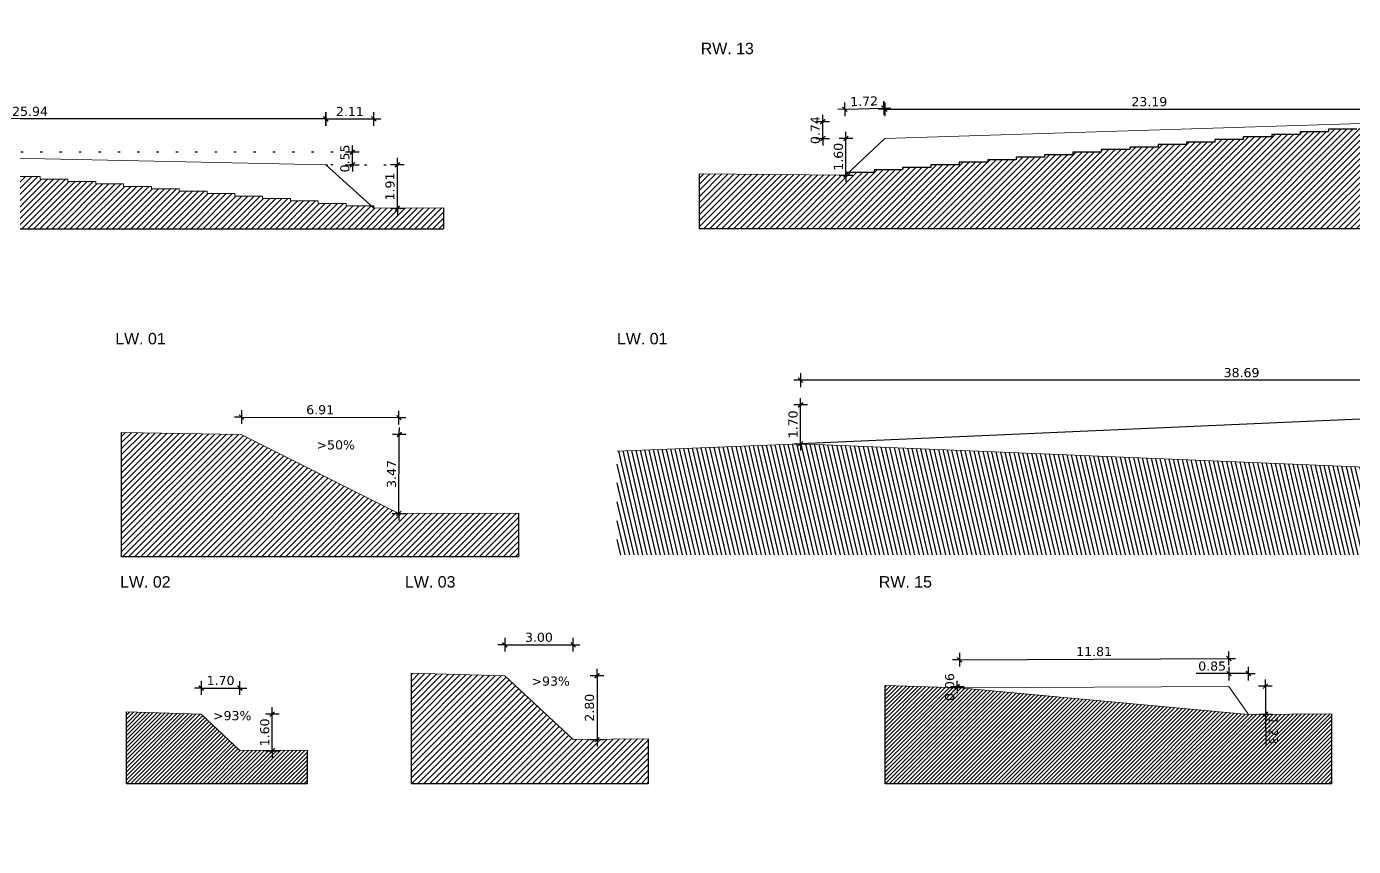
# Model space of a CAD drawing. Header units: metres. Extents: x -686 to 1359326, y 0 to 5497342.
# Drawn here: x 680975.1 to 681033.4, y 2748588.6 to 2748624.6 of the extents above; entities that cross this region are included whole.
import ezdxf
from ezdxf import colors
from ezdxf.entities.mleader import LeaderData, LeaderLine
from ezdxf.math import Vec2, Vec3

# ---------------------------------------------------------------- set-up
doc = ezdxf.new("R2010")
doc.units = ezdxf.units.M
doc.header["$LTSCALE"] = 5
doc.linetypes.add('XREF_MON_BUILDINGS$0$ACAD_ISO07W100', pattern=[3, 0, -3])
for name, color, linetype in [('00_XREF_MON_HSC_PAVEMENT', 7, 'Continuous'), ('00_XREF_MON_SHRUBS', 7, 'Continuous'), ('XREF_MON_BUILDINGS$0$01-TX-Length Dimensions', 251, 'Continuous'), ('XREF_MON_BUILDINGS$0$02-L-Profiles', 8, 'Continuous'), ('XREF_MON_BUILDINGS$0$A_TEXT_EDIT', 7, 'Continuous'), ('XREF_MON_BUILDINGS$0$COTAUX', 7, 'Continuous')]:
    doc.layers.add(name, color=color, linetype=linetype)
doc.layers.add('XREF_MON_BUILDINGS$0$00_AUX', color=3, linetype='Continuous', plot=False)
doc.layers.add('XREF_MON_BUILDINGS$0$02-L-Structures', color=4, linetype='Continuous', lineweight=15)
doc.layers.add('XREF_MON_SFT_SHRUBS$0$00-Signage', color=7, linetype='Continuous', lineweight=0)
doc.styles.add('XREF_MON_BUILDINGS$0$Arial_4', font='arial.ttf', dxfattribs={"height": 1.8})
doc.styles.add('XREF_MON_BUILDINGS$0$E200', font='verdana.ttf', dxfattribs={"height": 0.4})
doc.styles.add('XREF_MON_SFT_SHRUBS$0$TER-200', font='ARIALN.TTF', dxfattribs={"height": 1})
doc.dimstyles.new('XREF_MON_BUILDINGS$0$E200', dxfattribs={"dimscale": 0.03, "dimtxt": 12, "dimasz": 1, "dimexe": 0.1, "dimexo": 1, "dimgap": 4, "dimtad": 1, "dimzin": 0, "dimdsep": 46, "dimtxsty": 'XREF_MON_BUILDINGS$0$E200', "dimblk1": 'XREF_MON_BUILDINGS$0$LINCOT200', "dimblk2": 'XREF_MON_BUILDINGS$0$LINCOT200', "dimsah": 1, "dimcen": 0.1, "dimdle": 0.1, "dimse1": 1, "dimse2": 1, "dimclrt": 256, "dimadec": 0, "dimazin": 0, "dimtfac": 0.015385, "dimtofl": 0, "dimtmove": 0, "dimatfit": 3, "dimldrblk": 'XREF_MON_BUILDINGS$0$LINCOT200', "dimfxl": 1, "dimtolj": 1, "dimtzin": 0, "dimarcsym": 0})

# ---------------------------------------------------------------- blocks, each defined once
blk = doc.blocks.new('XREF_MON_BUILDINGS$0$LINCOT200')
for p, q in [((0, -10), (0, 10)), ((0, 0), (10, 0))]:
    blk.add_line(p, q)
at = {"const_width": 1.88}
blk.add_lwpolyline([(3.5, -3.5), (-3.5, 3.5)], dxfattribs=at)
at = {"layer": 'XREF_MON_BUILDINGS$0$COTAUX'}
blk.add_line((0, 0), (-1.2, 0), dxfattribs=at)
blk = doc.blocks.new('*D348')
at = {"layer": 'DEFPOINTS', "color": 0, "transparency": 16777216}
for p in [(680990.383, 2748618.528), (680991.418, 2748618.528), (680990.383, 2748616.618)]:
    blk.add_point(p, dxfattribs=at)
at = {"layer": 'XREF_MON_BUILDINGS$0$01-TX-Length Dimensions', "color": 0, "lineweight": -2, "transparency": 16777216}
blk.add_line((680991.418, 2748616.648), (680991.418, 2748618.498), dxfattribs=at)
at = {"layer": 'XREF_MON_BUILDINGS$0$01-TX-Length Dimensions', "color": 0, "lineweight": -2, "transparency": 16777216, "xscale": 0.03, "yscale": 0.03, "zscale": 0.03}
for p, rotation in [((680991.418, 2748618.528), 89.99999998260171), ((680991.418, 2748616.618), 269.9999999826017)]:
    blk.add_blockref('XREF_MON_BUILDINGS$0$LINCOT200', p, dxfattribs=dict(at, rotation=rotation))
at = {"layer": 'XREF_MON_BUILDINGS$0$01-TX-Length Dimensions', "transparency": 16777216, "insert": (680991.091, 2748617.573), "char_height": 0.4, "attachment_point": 5, "rotation": 90, "style": 'XREF_MON_BUILDINGS$0$E200'}
blk.add_mtext('\\A1;1.91', dxfattribs=at)
blk = doc.blocks.new('*D349')
at = {"layer": 'DEFPOINTS', "color": 0, "transparency": 16777216}
for p in [(680990.383, 2748620.539), (680988.271, 2748620.025), (680990.383, 2748620.025)]:
    blk.add_point(p, dxfattribs=at)
at = {"layer": 'XREF_MON_BUILDINGS$0$01-TX-Length Dimensions', "color": 0, "lineweight": -2, "transparency": 16777216}
blk.add_line((680988.301, 2748620.539), (680990.354, 2748620.539), dxfattribs=at)
at = {"layer": 'XREF_MON_BUILDINGS$0$01-TX-Length Dimensions', "color": 0, "lineweight": -2, "transparency": 16777216, "xscale": 0.03, "yscale": 0.03, "zscale": 0.03}
for p, rotation in [((680988.271, 2748620.539), 179.9999999826017), ((680990.384, 2748620.539), 359.9999999826017)]:
    blk.add_blockref('XREF_MON_BUILDINGS$0$LINCOT200', p, dxfattribs=dict(at, rotation=rotation))
at = {"layer": 'XREF_MON_BUILDINGS$0$01-TX-Length Dimensions', "transparency": 16777216, "insert": (680989.328, 2748620.863), "char_height": 0.4, "attachment_point": 5, "rotation": 360, "style": 'XREF_MON_BUILDINGS$0$E200'}
blk.add_mtext('\\A1;2.11', dxfattribs=at)
blk = doc.blocks.new('*D350')
at = {"layer": 'DEFPOINTS', "color": 0, "transparency": 16777216}
for p in [(680962.329, 2748620.539), (680962.329, 2748620.025), (680988.271, 2748620.025)]:
    blk.add_point(p, dxfattribs=at)
at = {"layer": 'XREF_MON_BUILDINGS$0$01-TX-Length Dimensions', "color": 0, "lineweight": -2, "transparency": 16777216}
blk.add_line((680988.241, 2748620.538), (680962.36, 2748620.538), dxfattribs=at)
at = {"layer": 'XREF_MON_BUILDINGS$0$01-TX-Length Dimensions', "color": 0, "lineweight": -2, "transparency": 16777216, "xscale": 0.03, "yscale": 0.03, "zscale": 0.03}
for p, rotation in [((680962.33, 2748620.538), 179.9999999651174), ((680988.271, 2748620.538), 359.9999999651174)]:
    blk.add_blockref('XREF_MON_BUILDINGS$0$LINCOT200', p, dxfattribs=dict(at, rotation=rotation))
at = {"layer": 'XREF_MON_BUILDINGS$0$01-TX-Length Dimensions', "transparency": 16777216, "insert": (680975.301, 2748620.867), "char_height": 0.4, "attachment_point": 5, "rotation": 360, "style": 'XREF_MON_BUILDINGS$0$E200'}
blk.add_mtext('\\A1;25.94', dxfattribs=at)
blk = doc.blocks.new('*D351')
at = {"layer": 'DEFPOINTS', "color": 0, "transparency": 16777216}
for p in [(680988.581, 2748619.078), (680989.439, 2748619.078), (680988.581, 2748618.528)]:
    blk.add_point(p, dxfattribs=at)
at = {"layer": 'XREF_MON_BUILDINGS$0$01-TX-Length Dimensions', "color": 0, "lineweight": -2, "transparency": 16777216}
blk.add_line((680989.44, 2748618.558), (680989.44, 2748619.048), dxfattribs=at)
at = {"layer": 'XREF_MON_BUILDINGS$0$01-TX-Length Dimensions', "color": 0, "lineweight": -2, "transparency": 16777216, "xscale": 0.03, "yscale": 0.03, "zscale": 0.03}
for p, rotation in [((680989.44, 2748619.078), 89.99999998260171), ((680989.44, 2748618.528), 269.9999999826017)]:
    blk.add_blockref('XREF_MON_BUILDINGS$0$LINCOT200', p, dxfattribs=dict(at, rotation=rotation))
at = {"layer": 'XREF_MON_BUILDINGS$0$01-TX-Length Dimensions', "transparency": 16777216, "insert": (680989.112, 2748618.803), "char_height": 0.4, "attachment_point": 5, "rotation": 90, "style": 'XREF_MON_BUILDINGS$0$E200'}
blk.add_mtext('\\A1;0.55', dxfattribs=at)
blk = doc.blocks.new('*D352')
at = {"layer": 'DEFPOINTS', "color": 0, "transparency": 16777216}
for p in [(681035.993, 2748620.961), (681012.798, 2748619.678), (681035.993, 2748619.678)]:
    blk.add_point(p, dxfattribs=at)
at = {"layer": 'XREF_MON_BUILDINGS$0$01-TX-Length Dimensions', "color": 0, "lineweight": -2, "transparency": 16777216}
blk.add_line((681012.829, 2748620.961), (681035.964, 2748620.961), dxfattribs=at)
at = {"layer": 'XREF_MON_BUILDINGS$0$01-TX-Length Dimensions', "color": 0, "lineweight": -2, "transparency": 16777216, "xscale": 0.03, "yscale": 0.03, "zscale": 0.03}
for p, rotation in [((681012.799, 2748620.961), 179.9999999821152), ((681035.994, 2748620.961), 359.9999999821152)]:
    blk.add_blockref('XREF_MON_BUILDINGS$0$LINCOT200', p, dxfattribs=dict(at, rotation=rotation))
at = {"layer": 'XREF_MON_BUILDINGS$0$01-TX-Length Dimensions', "transparency": 16777216, "insert": (681024.397, 2748621.289), "char_height": 0.4, "attachment_point": 5, "rotation": 360, "style": 'XREF_MON_BUILDINGS$0$E200'}
blk.add_mtext('\\A1;23.19', dxfattribs=at)
blk = doc.blocks.new('*D353')
at = {"layer": 'DEFPOINTS', "color": 0, "transparency": 16777216}
for p in [(681012.756, 2748621.015), (681011.08, 2748619.624), (681012.798, 2748619.678)]:
    blk.add_point(p, dxfattribs=at)
at = {"layer": 'XREF_MON_BUILDINGS$0$01-TX-Length Dimensions', "color": 0, "lineweight": -2, "transparency": 16777216}
blk.add_line((681011.068, 2748620.961), (681012.727, 2748621.014), dxfattribs=at)
at = {"layer": 'XREF_MON_BUILDINGS$0$01-TX-Length Dimensions', "color": 0, "lineweight": -2, "transparency": 16777216, "xscale": 0.03, "yscale": 0.03, "zscale": 0.03}
for p, rotation in [((681011.038, 2748620.96), 181.8183999049027), ((681012.757, 2748621.015), 1.818399904902774)]:
    blk.add_blockref('XREF_MON_BUILDINGS$0$LINCOT200', p, dxfattribs=dict(at, rotation=rotation))
at = {"layer": 'XREF_MON_BUILDINGS$0$01-TX-Length Dimensions', "transparency": 16777216, "insert": (681011.887, 2748621.312), "char_height": 0.4, "attachment_point": 5, "rotation": 1.8184, "style": 'XREF_MON_BUILDINGS$0$E200'}
blk.add_mtext('\\A1;1.72', dxfattribs=at)
blk = doc.blocks.new('*D354')
at = {"layer": 'DEFPOINTS', "color": 0, "transparency": 16777216}
for p in [(681010.074, 2748620.415), (681012.347, 2748620.415), (681012.347, 2748619.678)]:
    blk.add_point(p, dxfattribs=at)
at = {"layer": 'XREF_MON_BUILDINGS$0$01-TX-Length Dimensions', "color": 0, "lineweight": -2, "transparency": 16777216}
blk.add_line((681010.075, 2748619.708), (681010.075, 2748620.384), dxfattribs=at)
at = {"layer": 'XREF_MON_BUILDINGS$0$01-TX-Length Dimensions', "color": 0, "lineweight": -2, "transparency": 16777216, "xscale": 0.03, "yscale": 0.03, "zscale": 0.03}
for p, rotation in [((681010.075, 2748620.414), 89.9999999821152), ((681010.075, 2748619.678), 269.9999999821152)]:
    blk.add_blockref('XREF_MON_BUILDINGS$0$LINCOT200', p, dxfattribs=dict(at, rotation=rotation))
at = {"layer": 'XREF_MON_BUILDINGS$0$01-TX-Length Dimensions', "transparency": 16777216, "insert": (681009.747, 2748620.046), "char_height": 0.4, "attachment_point": 5, "rotation": 90, "style": 'XREF_MON_BUILDINGS$0$E200'}
blk.add_mtext('\\A1;0.74', dxfattribs=at)
blk = doc.blocks.new('*D355')
at = {"layer": 'DEFPOINTS', "color": 0, "transparency": 16777216}
for p in [(681011.08, 2748619.678), (681011.087, 2748619.678), (681011.08, 2748618.078)]:
    blk.add_point(p, dxfattribs=at)
at = {"layer": 'XREF_MON_BUILDINGS$0$01-TX-Length Dimensions', "color": 0, "lineweight": -2, "transparency": 16777216}
blk.add_line((681011.088, 2748618.108), (681011.088, 2748619.648), dxfattribs=at)
at = {"layer": 'XREF_MON_BUILDINGS$0$01-TX-Length Dimensions', "color": 0, "lineweight": -2, "transparency": 16777216, "xscale": 0.03, "yscale": 0.03, "zscale": 0.03}
for p, rotation in [((681011.088, 2748619.678), 89.9999999821152), ((681011.088, 2748618.078), 269.9999999821152)]:
    blk.add_blockref('XREF_MON_BUILDINGS$0$LINCOT200', p, dxfattribs=dict(at, rotation=rotation))
at = {"layer": 'XREF_MON_BUILDINGS$0$01-TX-Length Dimensions', "transparency": 16777216, "insert": (681010.76, 2748618.878), "char_height": 0.4, "attachment_point": 5, "rotation": 90, "style": 'XREF_MON_BUILDINGS$0$E200'}
blk.add_mtext('\\A1;1.60', dxfattribs=at)
blk = doc.blocks.new('*D386')
at = {"layer": 'DEFPOINTS', "color": 0, "transparency": 16777216}
for p in [(680991.499, 2748606.699), (680991.499, 2748606.699), (680991.478, 2748603.234)]:
    blk.add_point(p, dxfattribs=at)
at = {"layer": 'XREF_MON_BUILDINGS$0$01-TX-Length Dimensions', "color": 0, "lineweight": -2, "transparency": 16777216}
blk.add_line((680991.479, 2748603.263), (680991.5, 2748606.669), dxfattribs=at)
at = {"layer": 'XREF_MON_BUILDINGS$0$01-TX-Length Dimensions', "color": 0, "lineweight": -2, "transparency": 16777216, "xscale": 0.03, "yscale": 0.03, "zscale": 0.03}
for p, rotation in [((680991.5, 2748606.699), 89.64244461418834), ((680991.479, 2748603.233), 269.6424446141883)]:
    blk.add_blockref('XREF_MON_BUILDINGS$0$LINCOT200', p, dxfattribs=dict(at, rotation=rotation))
at = {"layer": 'XREF_MON_BUILDINGS$0$01-TX-Length Dimensions', "transparency": 16777216, "insert": (680991.161, 2748604.968), "char_height": 0.4, "attachment_point": 5, "rotation": 89.64244, "style": 'XREF_MON_BUILDINGS$0$E200'}
blk.add_mtext('\\A1;3.47', dxfattribs=at)
blk = doc.blocks.new('*D387')
at = {"layer": 'DEFPOINTS', "color": 0, "transparency": 16777216}
for p in [(680991.48, 2748607.438), (680984.568, 2748606.699), (680991.478, 2748606.677)]:
    blk.add_point(p, dxfattribs=at)
at = {"layer": 'XREF_MON_BUILDINGS$0$01-TX-Length Dimensions', "color": 0, "lineweight": -2, "transparency": 16777216}
blk.add_line((680984.601, 2748607.461), (680991.451, 2748607.438), dxfattribs=at)
at = {"layer": 'XREF_MON_BUILDINGS$0$01-TX-Length Dimensions', "color": 0, "lineweight": -2, "transparency": 16777216, "xscale": 0.03, "yscale": 0.03, "zscale": 0.03}
for p, rotation in [((680984.571, 2748607.461), 179.811928237724), ((680991.481, 2748607.438), 359.8119282377239)]:
    blk.add_blockref('XREF_MON_BUILDINGS$0$LINCOT200', p, dxfattribs=dict(at, rotation=rotation))
at = {"layer": 'XREF_MON_BUILDINGS$0$01-TX-Length Dimensions', "transparency": 16777216, "insert": (680988.027, 2748607.778), "char_height": 0.4, "attachment_point": 5, "rotation": 359.81193, "style": 'XREF_MON_BUILDINGS$0$E200'}
blk.add_mtext('\\A1;6.91', dxfattribs=at)
blk = doc.blocks.new('*D388')
at = {"layer": 'DEFPOINTS', "color": 0, "transparency": 16777216}
for p in [(680999.123, 2748597.475), (680996.123, 2748596.117), (680999.123, 2748596.117)]:
    blk.add_point(p, dxfattribs=at)
at = {"layer": 'XREF_MON_BUILDINGS$0$01-TX-Length Dimensions', "color": 0, "lineweight": -2, "transparency": 16777216}
blk.add_line((680996.153, 2748597.475), (680999.093, 2748597.475), dxfattribs=at)
at = {"layer": 'XREF_MON_BUILDINGS$0$01-TX-Length Dimensions', "color": 0, "lineweight": -2, "transparency": 16777216, "xscale": 0.03, "yscale": 0.03, "zscale": 0.03}
for p, rotation in [((680996.123, 2748597.475), 179.9999999974328), ((680999.123, 2748597.475), 359.9999999974328)]:
    blk.add_blockref('XREF_MON_BUILDINGS$0$LINCOT200', p, dxfattribs=dict(at, rotation=rotation))
at = {"layer": 'XREF_MON_BUILDINGS$0$01-TX-Length Dimensions', "transparency": 16777216, "insert": (680997.623, 2748597.803), "char_height": 0.4, "attachment_point": 5, "rotation": 360, "style": 'XREF_MON_BUILDINGS$0$E200'}
blk.add_mtext('\\A1;3.00', dxfattribs=at)
blk = doc.blocks.new('*D389')
at = {"layer": 'DEFPOINTS', "color": 0, "transparency": 16777216}
for p in [(680996.123, 2748596.117), (680996.123, 2748593.32), (681000.172, 2748593.32)]:
    blk.add_point(p, dxfattribs=at)
at = {"layer": 'XREF_MON_BUILDINGS$0$01-TX-Length Dimensions', "color": 0, "lineweight": -2, "transparency": 16777216}
blk.add_line((681000.172, 2748596.087), (681000.172, 2748593.35), dxfattribs=at)
at = {"layer": 'XREF_MON_BUILDINGS$0$01-TX-Length Dimensions', "color": 0, "lineweight": -2, "transparency": 16777216, "xscale": 0.03, "yscale": 0.03, "zscale": 0.03}
for p, rotation in [((681000.172, 2748596.117), 89.99999999743278), ((681000.172, 2748593.32), 269.9999999974328)]:
    blk.add_blockref('XREF_MON_BUILDINGS$0$LINCOT200', p, dxfattribs=dict(at, rotation=rotation))
at = {"layer": 'XREF_MON_BUILDINGS$0$01-TX-Length Dimensions', "transparency": 16777216, "insert": (680999.842, 2748594.718), "char_height": 0.4, "attachment_point": 5, "rotation": 90, "style": 'XREF_MON_BUILDINGS$0$E200'}
blk.add_mtext('\\A1;2.80', dxfattribs=at)
blk = doc.blocks.new('*D390')
at = {"layer": 'DEFPOINTS', "color": 0, "transparency": 16777216}
for p in [(680984.504, 2748595.581), (680982.808, 2748594.436), (680984.504, 2748594.436)]:
    blk.add_point(p, dxfattribs=at)
at = {"layer": 'XREF_MON_BUILDINGS$0$01-TX-Length Dimensions', "color": 0, "lineweight": -2, "transparency": 16777216}
blk.add_line((680982.841, 2748595.58), (680984.477, 2748595.58), dxfattribs=at)
at = {"layer": 'XREF_MON_BUILDINGS$0$01-TX-Length Dimensions', "color": 0, "lineweight": -2, "transparency": 16777216, "xscale": 0.03, "yscale": 0.03, "zscale": 0.03}
for p, rotation in [((680982.811, 2748595.58), 179.9999999225292), ((680984.507, 2748595.58), 359.9999999225291)]:
    blk.add_blockref('XREF_MON_BUILDINGS$0$LINCOT200', p, dxfattribs=dict(at, rotation=rotation))
at = {"layer": 'XREF_MON_BUILDINGS$0$01-TX-Length Dimensions', "transparency": 16777216, "insert": (680983.659, 2748595.908), "char_height": 0.4, "attachment_point": 5, "rotation": 360, "style": 'XREF_MON_BUILDINGS$0$E200'}
blk.add_mtext('\\A1;1.70', dxfattribs=at)
blk = doc.blocks.new('*D391')
at = {"layer": 'DEFPOINTS', "color": 0, "transparency": 16777216}
for p in [(680984.503, 2748594.436), (680985.922, 2748594.436), (680984.503, 2748592.834)]:
    blk.add_point(p, dxfattribs=at)
at = {"layer": 'XREF_MON_BUILDINGS$0$01-TX-Length Dimensions', "color": 0, "lineweight": -2, "transparency": 16777216}
blk.add_line((680985.926, 2748592.863), (680985.926, 2748594.405), dxfattribs=at)
at = {"layer": 'XREF_MON_BUILDINGS$0$01-TX-Length Dimensions', "color": 0, "lineweight": -2, "transparency": 16777216, "xscale": 0.03, "yscale": 0.03, "zscale": 0.03}
for p, rotation in [((680985.926, 2748594.435), 89.99999992252917), ((680985.926, 2748592.833), 269.9999999225291)]:
    blk.add_blockref('XREF_MON_BUILDINGS$0$LINCOT200', p, dxfattribs=dict(at, rotation=rotation))
at = {"layer": 'XREF_MON_BUILDINGS$0$01-TX-Length Dimensions', "transparency": 16777216, "insert": (680985.598, 2748593.634), "char_height": 0.4, "attachment_point": 5, "rotation": 90, "style": 'XREF_MON_BUILDINGS$0$E200'}
blk.add_mtext('\\A1;1.60', dxfattribs=at)
blk = doc.blocks.new('*D379')
at = {"layer": 'DEFPOINTS', "color": 0, "transparency": 16777216}
for p in [(681028.742, 2748595.652), (681028.751, 2748594.425), (681029.497, 2748594.43)]:
    blk.add_point(p, dxfattribs=at)
at = {"layer": 'XREF_MON_BUILDINGS$0$01-TX-Length Dimensions', "color": 0, "lineweight": -2, "transparency": 16777216}
for p, q in [((681029.491, 2748595.627), (681029.499, 2748594.46)), ((681029.499, 2748594.43), (681029.509, 2748593.027))]:
    blk.add_line(p, q, dxfattribs=at)
at = {"layer": 'XREF_MON_BUILDINGS$0$01-TX-Length Dimensions', "color": 0, "lineweight": -2, "transparency": 16777216, "xscale": 0.03, "yscale": 0.03, "zscale": 0.03}
for p, rotation in [((681029.49, 2748595.657), 90.40738164282658), ((681029.499, 2748594.43), 270.4073816428266)]:
    blk.add_blockref('XREF_MON_BUILDINGS$0$LINCOT200', p, dxfattribs=dict(at, rotation=rotation))
at = {"layer": 'XREF_MON_BUILDINGS$0$01-TX-Length Dimensions', "transparency": 16777216, "insert": (681029.832, 2748593.716), "char_height": 0.4, "attachment_point": 5, "rotation": 270.40738, "style": 'XREF_MON_BUILDINGS$0$E200'}
blk.add_mtext('\\A1;1.23', dxfattribs=at)
blk = doc.blocks.new('*D380')
at = {"layer": 'DEFPOINTS', "color": 0, "transparency": 16777216}
for p in [(681027.887, 2748596.211), (681027.887, 2748595.652), (681028.742, 2748595.652)]:
    blk.add_point(p, dxfattribs=at)
at = {"layer": 'XREF_MON_BUILDINGS$0$01-TX-Length Dimensions', "color": 0, "lineweight": -2, "transparency": 16777216}
for p, q in [((681027.889, 2748596.211), (681026.446, 2748596.211)), ((681028.714, 2748596.211), (681027.919, 2748596.211))]:
    blk.add_line(p, q, dxfattribs=at)
at = {"layer": 'XREF_MON_BUILDINGS$0$01-TX-Length Dimensions', "color": 0, "lineweight": -2, "transparency": 16777216, "xscale": 0.03, "yscale": 0.03, "zscale": 0.03}
for p, rotation in [((681027.889, 2748596.211), 179.9999998668129), ((681028.744, 2748596.211), 359.9999998668129)]:
    blk.add_blockref('XREF_MON_BUILDINGS$0$LINCOT200', p, dxfattribs=dict(at, rotation=rotation))
at = {"layer": 'XREF_MON_BUILDINGS$0$01-TX-Length Dimensions', "transparency": 16777216, "insert": (681027.153, 2748596.54), "char_height": 0.4, "attachment_point": 5, "rotation": 360, "style": 'XREF_MON_BUILDINGS$0$E200'}
blk.add_mtext('\\A1;0.85', dxfattribs=at)
blk = doc.blocks.new('*D381')
at = {"layer": 'DEFPOINTS', "color": 0, "transparency": 16777216}
for p in [(681027.882, 2748596.877), (681016.075, 2748595.595), (681027.887, 2748595.652)]:
    blk.add_point(p, dxfattribs=at)
at = {"layer": 'XREF_MON_BUILDINGS$0$01-TX-Length Dimensions', "color": 0, "lineweight": -2, "transparency": 16777216}
blk.add_line((681016.101, 2748596.82), (681027.853, 2748596.876), dxfattribs=at)
at = {"layer": 'XREF_MON_BUILDINGS$0$01-TX-Length Dimensions', "color": 0, "lineweight": -2, "transparency": 16777216, "xscale": 0.03, "yscale": 0.03, "zscale": 0.03}
for p, rotation in [((681016.071, 2748596.82), 180.2740353021836), ((681027.883, 2748596.876), 0.274035302183581)]:
    blk.add_blockref('XREF_MON_BUILDINGS$0$LINCOT200', p, dxfattribs=dict(at, rotation=rotation))
at = {"layer": 'XREF_MON_BUILDINGS$0$01-TX-Length Dimensions', "transparency": 16777216, "insert": (681021.975, 2748597.177), "char_height": 0.4, "attachment_point": 5, "rotation": 0.27404, "style": 'XREF_MON_BUILDINGS$0$E200'}
blk.add_mtext('\\A1;11.81', dxfattribs=at)
blk = doc.blocks.new('*D382')
at = {"layer": 'DEFPOINTS', "color": 0, "transparency": 16777216}
for p in [(681015.968, 2748595.595), (681027.884, 2748595.652), (681027.884, 2748595.595)]:
    blk.add_point(p, dxfattribs=at)
at = {"layer": 'XREF_MON_BUILDINGS$0$01-TX-Length Dimensions', "color": 0, "lineweight": -2, "transparency": 16777216}
for p, q in [((681015.97, 2748595.681), (681015.97, 2748595.711)), ((681015.97, 2748595.565), (681015.97, 2748595.535))]:
    blk.add_line(p, q, dxfattribs=at)
at = {"layer": 'XREF_MON_BUILDINGS$0$01-TX-Length Dimensions', "color": 0, "lineweight": -2, "transparency": 16777216, "xscale": 0.03, "yscale": 0.03, "zscale": 0.03}
for p, rotation in [((681015.97, 2748595.595), 89.99999996048112), ((681015.97, 2748595.651), 269.9999999604811)]:
    blk.add_blockref('XREF_MON_BUILDINGS$0$LINCOT200', p, dxfattribs=dict(at, rotation=rotation))
at = {"layer": 'XREF_MON_BUILDINGS$0$01-TX-Length Dimensions', "transparency": 16777216, "insert": (681015.642, 2748595.623), "char_height": 0.4, "attachment_point": 5, "rotation": 90, "style": 'XREF_MON_BUILDINGS$0$E200'}
blk.add_mtext('\\A1;0.06', dxfattribs=at)
blk = doc.blocks.new('*D334')
at = {"layer": 'DEFPOINTS', "color": 0, "transparency": 16777216}
for p in [(681009.099, 2748609.081), (681009.099, 2748607.992), (681047.79, 2748607.992)]:
    blk.add_point(p, dxfattribs=at)
at = {"layer": 'XREF_MON_BUILDINGS$0$01-TX-Length Dimensions', "color": 0, "lineweight": -2, "transparency": 16777216}
blk.add_line((681047.76, 2748609.081), (681009.129, 2748609.081), dxfattribs=at)
at = {"layer": 'XREF_MON_BUILDINGS$0$01-TX-Length Dimensions', "color": 0, "lineweight": -2, "transparency": 16777216, "xscale": 0.03, "yscale": 0.03, "zscale": 0.03}
for p, rotation in [((681009.099, 2748609.081), 180.0000000052873), ((681047.79, 2748609.081), 5.287303213590047e-09)]:
    blk.add_blockref('XREF_MON_BUILDINGS$0$LINCOT200', p, dxfattribs=dict(at, rotation=rotation))
at = {"layer": 'XREF_MON_BUILDINGS$0$01-TX-Length Dimensions', "transparency": 16777216, "insert": (681028.444, 2748609.41), "char_height": 0.4, "attachment_point": 5, "rotation": 0, "style": 'XREF_MON_BUILDINGS$0$E200'}
blk.add_mtext('\\A1;38.69', dxfattribs=at)
blk = doc.blocks.new('*D335')
at = {"layer": 'DEFPOINTS', "color": 0, "transparency": 16777216}
for p in [(681009.099, 2748607.992), (681009.099, 2748607.992), (681009.099, 2748606.293)]:
    blk.add_point(p, dxfattribs=at)
at = {"layer": 'XREF_MON_BUILDINGS$0$01-TX-Length Dimensions', "color": 0, "lineweight": -2, "transparency": 16777216}
blk.add_line((681009.099, 2748606.323), (681009.099, 2748607.962), dxfattribs=at)
at = {"layer": 'XREF_MON_BUILDINGS$0$01-TX-Length Dimensions', "color": 0, "lineweight": -2, "transparency": 16777216, "xscale": 0.03, "yscale": 0.03, "zscale": 0.03}
for p, rotation in [((681009.099, 2748607.992), 90.00000000252898), ((681009.099, 2748606.293), 270.000000002529)]:
    blk.add_blockref('XREF_MON_BUILDINGS$0$LINCOT200', p, dxfattribs=dict(at, rotation=rotation))
at = {"layer": 'XREF_MON_BUILDINGS$0$01-TX-Length Dimensions', "transparency": 16777216, "insert": (681008.771, 2748607.143), "char_height": 0.4, "attachment_point": 5, "rotation": 90, "style": 'XREF_MON_BUILDINGS$0$E200'}
blk.add_mtext('\\A1;1.70', dxfattribs=at)
blk = doc.blocks.new('XREF_MON_BUILDINGS')
at = {"layer": 'XREF_MON_BUILDINGS$0$02-L-Profiles'}
h = blk.add_hatch(dxfattribs=at)
h.set_pattern_fill('ANSI31', color=256, scale=1.5)
h.set_pattern_definition([(45, (680957.63948, 2748615.72144), (-0.13258252, 0.13258252), [])])
h.paths.add_polyline_path([(681040.299, 2748620.535), (681035.993, 2748620.415), (681035.993, 2748620.303), (681034.747, 2748620.303), (681034.747, 2748620.192), (681033.502, 2748620.192), (681033.502, 2748620.081), (681032.256, 2748620.081), (681032.256, 2748619.97), (681031.011, 2748619.97), (681031.011, 2748619.858), (681029.765, 2748619.858), (681029.765, 2748619.747), (681028.519, 2748619.747), (681028.519, 2748619.636), (681027.274, 2748619.636), (681027.274, 2748619.524), (681026.028, 2748619.524), (681026.028, 2748619.413), (681024.782, 2748619.413), (681024.782, 2748619.302), (681023.537, 2748619.302), (681023.537, 2748619.191), (681022.291, 2748619.191), (681022.291, 2748619.079), (681021.045, 2748619.079), (681021.045, 2748618.968), (681019.8, 2748618.968), (681019.8, 2748618.857), (681018.554, 2748618.857), (681018.554, 2748618.746), (681017.308, 2748618.746), (681017.308, 2748618.634), (681016.063, 2748618.634), (681016.063, 2748618.523), (681014.817, 2748618.523), (681014.817, 2748618.412), (681013.571, 2748618.412), (681013.571, 2748618.3), (681012.326, 2748618.3), (681012.326, 2748618.189), (681011.199, 2748618.189), (681011.08, 2748618.078), (681004.667, 2748618.13), (681004.667, 2748615.721), (681040.299, 2748615.721)])
h = blk.add_hatch(dxfattribs=at)
h.set_pattern_fill('ANSI31', color=256, scale=1.5)
h.set_pattern_definition([(45, (680903.08341, 2748615.72144), (-0.13258252, 0.13258252), [])])
h.paths.add_polyline_path([(680989.163, 2748616.832), (680987.943, 2748616.832), (680987.943, 2748616.939), (680986.724, 2748616.939), (680986.724, 2748617.046), (680985.504, 2748617.046), (680985.504, 2748617.153), (680984.284, 2748617.153), (680984.284, 2748617.26), (680983.064, 2748617.26), (680983.064, 2748617.367), (680981.845, 2748617.367), (680981.845, 2748617.473), (680980.625, 2748617.473), (680980.625, 2748617.58), (680979.405, 2748617.58), (680979.405, 2748617.687), (680978.186, 2748617.687), (680978.186, 2748617.794), (680976.966, 2748617.794), (680976.966, 2748617.901), (680975.746, 2748617.901), (680975.746, 2748618.008), (680974.526, 2748618.008), (680974.526, 2748618.115), (680973.307, 2748618.115), (680973.307, 2748618.222), (680972.087, 2748618.222), (680972.087, 2748618.329), (680970.867, 2748618.329), (680970.867, 2748618.436), (680969.648, 2748618.436), (680969.648, 2748618.543), (680968.428, 2748618.543), (680968.428, 2748618.65), (680967.208, 2748618.65), (680967.208, 2748618.757), (680965.988, 2748618.757), (680965.988, 2748618.864), (680964.769, 2748618.864), (680964.769, 2748618.971), (680963.549, 2748618.971), (680963.549, 2748619.051), (680957.639, 2748619.182), (680957.639, 2748615.721), (680962.329, 2748615.721), (680990.383, 2748615.721), (680993.443, 2748615.721), (680993.443, 2748616.642), (680990.383, 2748616.618), (680990.383, 2748616.725), (680989.163, 2748616.725)])
h = blk.add_hatch(dxfattribs=at)
h.set_pattern_fill('ANSI31', color=256, scale=1.5)
h.set_pattern_definition([(45, (680946.97146, 2748595.74126), (-0.1325825, 0.1325825), [])])
h.paths.add_polyline_path([(680996.72, 2748603.249), (680991.478, 2748603.234), (680984.568, 2748606.699), (680979.318, 2748606.782), (680979.318, 2748601.34), (680996.72, 2748601.34)])
h = blk.add_hatch(dxfattribs=at)
h.set_pattern_fill('ANSI31', color=256, scale=1.5, angle=26.19585)
h.set_pattern_definition([(103.0981, (680988.99922, 2748594.36275), (-0.1826219, -0.04249102), [])])
h.paths.add_polyline_path([(681069.657, 2748603.775), (681063.625, 2748604.032), (681009.099, 2748606.293), (681001.062, 2748605.971), (681001.062, 2748601.414), (681069.657, 2748601.414)])
h = blk.add_hatch(dxfattribs=at)
h.set_pattern_fill('ANSI31', color=256, scale=1.5)
h.set_pattern_definition([(45, (680992.02697, 2748591.38004), (-0.1325825, 0.1325825), [])])
h.paths.add_polyline_path([(681002.42, 2748591.38), (681002.42, 2748593.353), (680999.123, 2748593.32), (680996.123, 2748596.117), (680992.027, 2748596.239), (680992.027, 2748591.38)])
h = blk.add_hatch(dxfattribs=at)
h.set_pattern_fill('ANSI31', color=256)
h.set_pattern_definition([(45, (681012.81236, 2748591.38004), (-0.08838835, 0.08838835), [])])
h.paths.add_polyline_path([(681032.391, 2748594.451), (681028.742, 2748594.425), (681028.742, 2748594.425), (681016.075, 2748595.595), (681012.812, 2748595.695), (681012.812, 2748591.38), (681032.391, 2748591.38)])
h = blk.add_hatch(dxfattribs=at)
h.set_pattern_fill('ANSI31', color=256)
h.set_pattern_definition([(45, (680979.53135, 2748591.38004), (-0.0883883, 0.0883883), [])])
h.paths.add_polyline_path([(680982.808, 2748594.436), (680979.531, 2748594.539), (680979.531, 2748591.38), (680987.452, 2748591.38), (680987.452, 2748592.859), (680984.503, 2748592.834)])
at = {"layer": 'XREF_MON_BUILDINGS$0$00_AUX'}
for points in [[(681040.299, 2748620.535), (681040.299, 2748615.721), (681004.667, 2748615.721), (681004.667, 2748618.13)], [(681033.502, 2748620.081), (681032.256, 2748620.081), (681032.256, 2748619.97), (681031.011, 2748619.97), (681031.011, 2748619.858), (681029.765, 2748619.858), (681029.765, 2748619.747), (681028.519, 2748619.747), (681028.519, 2748619.636), (681027.274, 2748619.636), (681027.274, 2748619.524), (681026.028, 2748619.524), (681026.028, 2748619.413), (681024.782, 2748619.413), (681024.782, 2748619.302), (681023.537, 2748619.302), (681023.537, 2748619.191), (681022.291, 2748619.191), (681022.291, 2748619.079), (681021.045, 2748619.079), (681021.045, 2748618.968), (681019.8, 2748618.968), (681019.8, 2748618.857), (681018.554, 2748618.857), (681018.554, 2748618.746), (681017.308, 2748618.746), (681017.308, 2748618.634), (681016.063, 2748618.634), (681016.063, 2748618.523), (681014.817, 2748618.523), (681014.817, 2748618.412), (681013.571, 2748618.412), (681013.571, 2748618.3), (681012.326, 2748618.3), (681012.326, 2748618.189), (681011.08, 2748618.189), (681011.08, 2748618.078)], [(680993.443, 2748616.642), (680993.443, 2748615.721)], [(680962.329, 2748615.721), (680990.383, 2748615.721)], [(680990.383, 2748615.721), (680993.443, 2748615.721)], [(680996.72, 2748603.249), (680996.72, 2748601.34), (680979.318, 2748601.34), (680979.318, 2748606.782)], [(681002.42, 2748593.353), (681002.42, 2748591.38), (680992.027, 2748591.38), (680992.027, 2748596.239)], [(681032.391, 2748594.451), (681032.391, 2748591.38), (681012.812, 2748591.38), (681012.812, 2748595.695)], [(680987.452, 2748592.859), (680987.452, 2748591.38), (680979.531, 2748591.38), (680979.531, 2748594.539)]]:
    blk.add_lwpolyline(points, dxfattribs=at)
at = {"layer": 'XREF_MON_BUILDINGS$0$01-TX-Length Dimensions', "linetype": 'XREF_MON_BUILDINGS$0$ACAD_ISO07W100', "ltscale": 0.05}
for points in [[(680989.45, 2748619.078), (680962.329, 2748619.078)], [(680989.44, 2748618.528), (680988.271, 2748618.528)], [(680988.271, 2748618.528), (680991.418, 2748618.528)]]:
    blk.add_lwpolyline(points, dxfattribs=at)
at = {"layer": 'XREF_MON_BUILDINGS$0$02-L-Profiles'}
blk.add_line((681047.79, 2748607.992), (681009.099, 2748606.293), dxfattribs=at)
at = {"layer": 'XREF_MON_BUILDINGS$0$02-L-Structures'}
for p, q in [((680962.329, 2748619.078), (680988.271, 2748618.528)), ((680988.271, 2748618.528), (680990.383, 2748616.618)), ((681012.812, 2748595.695), (681016.075, 2748595.595))]:
    blk.add_line(p, q, dxfattribs=at)
at = {"layer": 'XREF_MON_BUILDINGS$0$02-L-Structures', "ltscale": 0.3}
blk.add_line((680984.568, 2748606.699), (680991.478, 2748603.234), dxfattribs=at)
at = {"layer": 'XREF_MON_BUILDINGS$0$02-L-Structures'}
for points in [[(681040.299, 2748620.535), (681035.993, 2748620.415), (681012.798, 2748619.678), (681011.08, 2748618.078), (681004.667, 2748618.13)], [(680974.526, 2748618.008), (680975.746, 2748618.008), (680975.746, 2748617.901)], [(680975.746, 2748617.901), (680976.966, 2748617.901), (680976.966, 2748617.794)], [(680976.966, 2748617.794), (680978.186, 2748617.794), (680978.186, 2748617.687)], [(680978.186, 2748617.687), (680979.405, 2748617.687), (680979.405, 2748617.58)], [(680979.405, 2748617.58), (680980.625, 2748617.58), (680980.625, 2748617.473)], [(680980.625, 2748617.473), (680981.845, 2748617.473), (680981.845, 2748617.367)], [(680981.845, 2748617.367), (680983.064, 2748617.367), (680983.064, 2748617.26)], [(680983.064, 2748617.26), (680984.284, 2748617.26), (680984.284, 2748617.153)], [(680984.284, 2748617.153), (680985.504, 2748617.153), (680985.504, 2748617.046)], [(680985.504, 2748617.046), (680986.724, 2748617.046), (680986.724, 2748616.939)], [(680986.724, 2748616.939), (680987.943, 2748616.939), (680987.943, 2748616.832)], [(680987.943, 2748616.832), (680989.163, 2748616.832), (680989.163, 2748616.725)], [(680989.163, 2748616.725), (680990.383, 2748616.725), (680990.383, 2748616.618)], [(680993.443, 2748616.642), (680990.383, 2748616.618)], [(681001.062, 2748605.971), (681009.099, 2748606.293), (681063.625, 2748604.032), (681069.657, 2748603.775)], [(680992.027, 2748596.239), (680996.123, 2748596.117), (680999.123, 2748593.32), (681002.42, 2748593.353)], [(681016.075, 2748595.595), (681027.887, 2748595.652), (681028.742, 2748594.425)], [(681016.075, 2748595.595), (681028.742, 2748594.425)], [(680979.531, 2748594.539), (680982.808, 2748594.436), (680984.504, 2748592.834)], [(681032.391, 2748594.451), (681028.747, 2748594.425)], [(680987.452, 2748592.859), (680984.503, 2748592.834)]]:
    blk.add_lwpolyline(points, dxfattribs=at)
at = {"layer": 'XREF_MON_BUILDINGS$0$02-L-Structures', "ltscale": 0.3}
for points in [[(680979.318, 2748606.782), (680984.568, 2748606.699)], [(680996.72, 2748603.249), (680991.478, 2748603.234)]]:
    blk.add_lwpolyline(points, dxfattribs=at)
at = {"layer": 'XREF_MON_BUILDINGS$0$01-TX-Length Dimensions', "char_height": 0.4, "attachment_point": 5, "style": 'XREF_MON_BUILDINGS$0$E200'}
for s, insert in [('\\A1;>50%', (680988.712, 2748606.24)), ('\\A1;>93%', (680998.141, 2748595.879)), ('\\A1;>93%', (680984.171, 2748594.366))]:
    blk.add_mtext(s, dxfattribs=dict(at, insert=insert))
at = {"layer": 'XREF_MON_BUILDINGS$0$A_TEXT_EDIT', "color": 22, "lineweight": 211, "char_height": 0.5, "attachment_point": 1, "rotation": 0.00007, "line_spacing_factor": 0.938532, "style": 'XREF_MON_BUILDINGS$0$Arial_4'}
for s, insert in [('RW. 13', (681004.72, 2748623.877)), ('LW. 01', (680979.04, 2748611.151)), ('LW. 01', (681001.047, 2748611.151)), ('LW. 02', (680979.253, 2748600.486)), ('LW. 03', (680991.749, 2748600.486)), ('RW. 15', (681012.534, 2748600.486))]:
    blk.add_mtext_dynamic_manual_height_columns(s, width=4.64077, gutter_width=0.02, heights=[0], dxfattribs=dict(at, insert=insert))
at = {"layer": 'XREF_MON_BUILDINGS$0$01-TX-Length Dimensions'}
for p1, p2, distance, picture, middle in [((680988.271, 2748620.025), (680962.329, 2748620.025), -0.514, '*D350', (680975.3, 2748620.867)), ((680988.271, 2748620.025), (680990.383, 2748620.025), 0.514, '*D349', (680989.327, 2748620.863)), ((681011.08, 2748619.624), (681012.798, 2748619.678), 1.337, '*D353', (681011.886, 2748621.312)), ((681011.08, 2748618.078), (681011.08, 2748619.678), -0.007, '*D355', (681010.759, 2748618.878)), ((680990.383, 2748616.618), (680990.383, 2748618.528), -1.035, '*D348', (680991.09, 2748617.573)), ((681047.79, 2748607.992), (681009.099, 2748607.992), -1.088, '*D334', (681028.444, 2748609.41)), ((681009.099, 2748606.293), (681009.099, 2748607.992), 0, '*D335', (681008.771, 2748607.143)), ((680984.568, 2748606.699), (680991.478, 2748606.677), 0.762, '*D387', (680988.026, 2748607.778)), ((680991.478, 2748603.234), (680991.499, 2748606.699), 0, '*D386', (680991.16, 2748604.968)), ((680996.123, 2748596.117), (680999.123, 2748596.117), 1.358, '*D388', (680997.623, 2748597.803)), ((681016.075, 2748595.595), (681027.887, 2748595.652), 1.225, '*D381', (681021.974, 2748597.177)), ((681028.742, 2748595.652), (681027.8874, 2748595.652), -0.5594, '*D380', (681027.1506, 2748596.5404)), ((680996.123, 2748596.117), (680996.123, 2748593.32), 4.049, '*D389', (680999.842, 2748594.718)), ((681028.742, 2748595.652), (681028.751, 2748594.425), 0.747, '*D379', (681029.831, 2748593.716))]:
    dim = blk.add_aligned_dim(p1=p1, p2=p2, distance=distance, dimstyle='XREF_MON_BUILDINGS$0$E200', dxfattribs=at)
    dim.commit()
    dim.dimension.update_dxf_attribs({"geometry": picture, "text_midpoint": middle})
for base, p1, p2, angle, picture, middle in [((681035.9932, 2748620.9614), (681012.7983, 2748619.6783), (681035.9932, 2748619.6783), 360, '*D352', (681024.3957, 2748620.9614)), ((681010.074, 2748620.415), (681012.347, 2748619.678), (681012.347, 2748620.415), 90, '*D354', (681010.074, 2748620.046)), ((680989.439, 2748619.078), (680988.581, 2748618.528), (680988.581, 2748619.078), 90, '*D351', (680989.439, 2748618.803)), ((680984.504, 2748595.581), (680982.808, 2748594.436), (680984.504, 2748594.436), 360, '*D390', (680983.656, 2748595.581)), ((681015.968, 2748595.595), (681027.884, 2748595.652), (681027.884, 2748595.595), 270, '*D382', (681015.968, 2748595.624)), ((680985.922, 2748594.436), (680984.503, 2748592.834), (680984.503, 2748594.436), 90, '*D391', (680985.922, 2748593.635))]:
    dim = blk.add_linear_dim(base=base, p1=p1, p2=p2, angle=angle, dimstyle='XREF_MON_BUILDINGS$0$E200', dxfattribs=at)
    dim.commit()
    dim.dimension.update_dxf_attribs({"geometry": picture, "text_midpoint": middle, "dimtype": 129})
blk = doc.blocks.new('XREF_MON_SFT_SHRUBS')
at = {"layer": 'XREF_MON_SFT_SHRUBS$0$00-Signage'}
ml = blk.add_multileader_mtext('Standard', dxfattribs=at)
ml.set_content('56-STI', color=256, style='XREF_MON_SFT_SHRUBS$0$TER-200')
ml.set_leader_properties(color=256)
ml.build(insert=Vec2(0, 0))
ml.multileader.update_dxf_attribs({"text_left_attachment_type": 2, "dogleg_length": 0.15, "arrow_head_size": 0.05})
ctx = ml.context
ctx.base_point, ctx.char_height, ctx.arrow_head_size, ctx.landing_gap_size, ctx.plane_origin, ctx.plane_x_axis, ctx.plane_y_axis = Vec3(1359324.784, 5497340.858), 0.5, 0.05, 0.09, Vec3(1359310.258, 5497335.53), Vec3(0.901863, 0.432023), Vec3(-0.432023, 0.901863)
ctx.left_attachment = 2
notes = []
notes.append((ctx, [(0, (0, 0, 0), (0, 0), (1, 0), 1, [])]))
ctx.mtext.insert, ctx.mtext.text_direction, ctx.mtext.rotation, ctx.mtext.width, ctx.mtext.defined_height, ctx.mtext.flow_direction = Vec3(1359324.754, 5497341.13), Vec3(0.901863, 0.432023), 0.446734, 0.55359, 0.155, 5
for ctx, leaders in notes:
    for number, flags, end, landing, length, lines in leaders:
        leader = LeaderData()
        leader.index, (leader.has_last_leader_line, leader.has_dogleg_vector, leader.attachment_direction) = number, flags
        leader.last_leader_point, leader.dogleg_vector, leader.dogleg_length = Vec3(end), Vec3(landing), length
        for number, points, colour, breaks in lines:
            line = LeaderLine()
            line.index, line.vertices, line.color, line.breaks = number, Vec3.list(points), colors.encode_raw_color(colour), breaks
            leader.lines.append(line)
        ctx.leaders.append(leader)

msp = doc.modelspace()

# ---------------------------------------------------------------- block references
at = {"layer": '00_XREF_MON_HSC_PAVEMENT'}
msp.add_blockref('XREF_MON_BUILDINGS', (0, 0), dxfattribs=at)

# ---------------------------------------------------------------- next in the draw order: block references
at = {"layer": '00_XREF_MON_SHRUBS'}
msp.add_blockref('XREF_MON_SFT_SHRUBS', (0, 0), dxfattribs=at)

doc.saveas('drawing.dxf')
